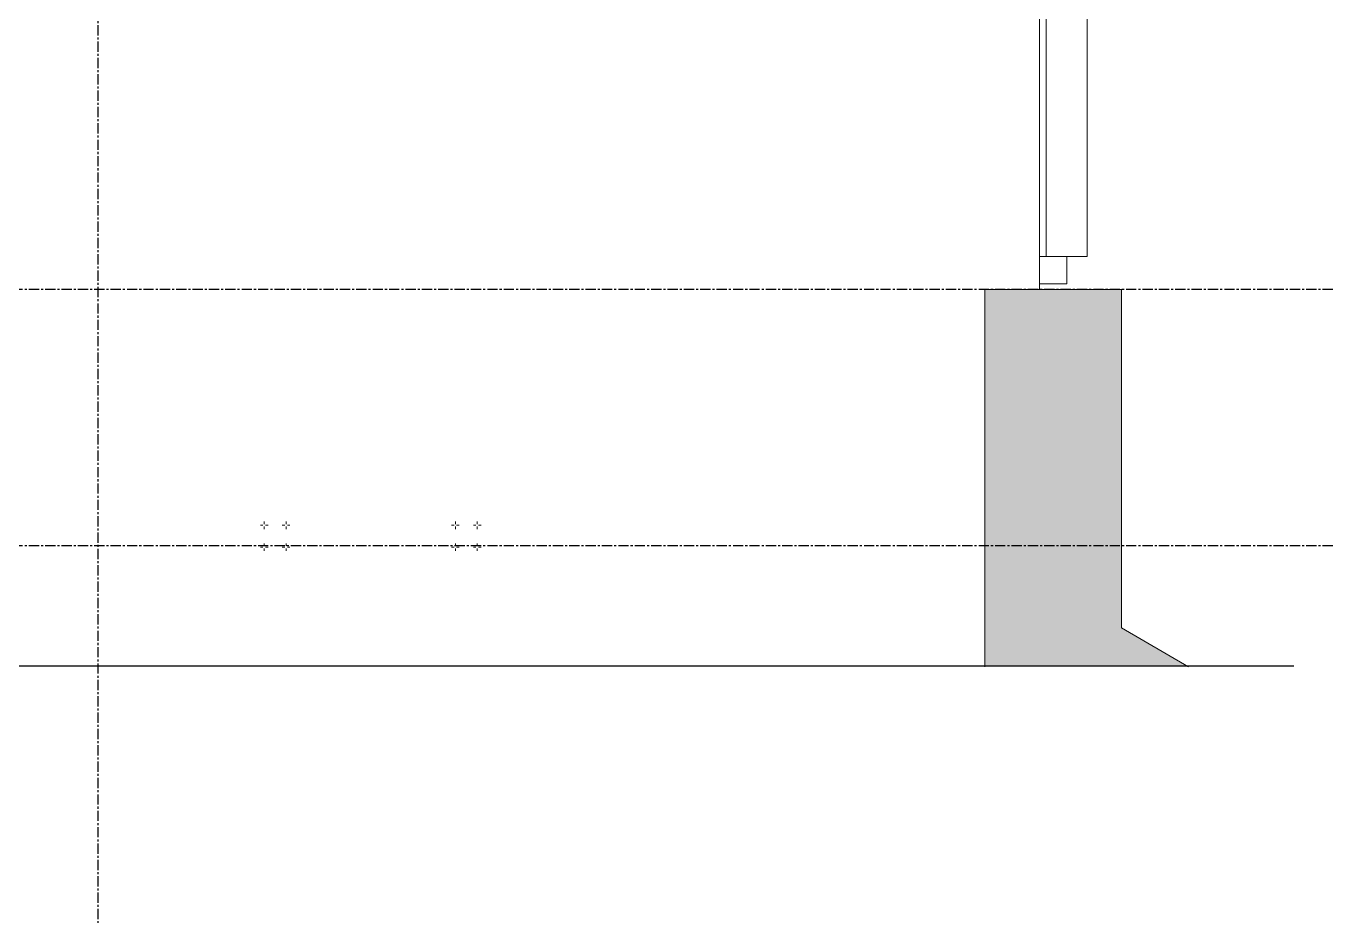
# Model space of a CAD drawing. Header units: millimetres. Extents: x -153298 to 620751, y -313239 to 250031.
# Drawn here: x 54770 to 59558, y -125527 to -122240 of the extents above; entities that cross this region are included whole.
import ezdxf

# ---------------------------------------------------------------- set-up
doc = ezdxf.new("R2010")
doc.units = ezdxf.units.MM
doc.linetypes.add('CENTER', pattern=[2, 1.25, -0.25, 0.25, -0.25])
doc.linetypes.add('XKITLINE00', pattern=[0])
doc.layers.add('Bolt', color=7, linetype='Continuous', lineweight=0)
doc.layers.add('Part', color=7, linetype='Continuous', lineweight=0)

# ---------------------------------------------------------------- blocks, each defined once
blk = doc.blocks.new('*A5352')
at = {"layer": 'Part'}
blk.add_hatch(color=7, dxfattribs=at).paths.add_polyline_path([(521.458, -59.508), (523.423, -60.643), (517.458, -60.643), (517.458, -49.577), (521.458, -49.577)], flags=17)
blk = doc.blocks.new('*A12381203')
at = {"layer": 'Part', "color": 7, "linetype": 'XKITLINE00', "lineweight": 0}
for p, q in [((519.2579, -48.617455), (519.2579, -24.697455)), ((519.2579, -24.697455), (520.4579, -24.697455)), ((520.4579, -24.697455), (520.4579, -48.617455)), ((520.4579, -48.617455), (519.2579, -48.617455))]:
    blk.add_line(p, q, dxfattribs=at)
blk = doc.blocks.new('*A12941259')
at = {"layer": 'Part', "color": 7, "linetype": 'XKITLINE00', "lineweight": 0}
for p, q in [((519.058329, -49.577455), (519.058329, -41.177455)), ((517.457907, -60.642663), (517.457907, -49.577455)), ((517.457907, -49.577455), (521.457907, -49.577455)), ((521.457907, -49.577455), (521.457907, -59.508291)), ((521.457907, -59.508291), (523.422698, -60.642663))]:
    blk.add_line(p, q, dxfattribs=at)
blk = doc.blocks.new('*A18741823')
at = {"layer": 'Bolt', "color": 7, "linetype": 'XKITLINE00', "lineweight": 0}
for p, q in [((496.225924, -56.497455), (496.300516, -56.497455)), ((496.337924, -56.385455), (496.337924, -56.460047)), ((496.337924, -56.609455), (496.337924, -56.534863)), ((496.449924, -56.497455), (496.375332, -56.497455)), ((496.865924, -56.497455), (496.940516, -56.497455)), ((496.977924, -56.385455), (496.977924, -56.460047)), ((496.977924, -56.609455), (496.977924, -56.534863)), ((497.089924, -56.497455), (497.015332, -56.497455)), ((496.337924, -57.025455), (496.337924, -57.100047)), ((496.977924, -57.025455), (496.977924, -57.100047)), ((496.225924, -57.137455), (496.300516, -57.137455)), ((496.337924, -57.249455), (496.337924, -57.174863)), ((496.449924, -57.137455), (496.375332, -57.137455)), ((496.865924, -57.137455), (496.940516, -57.137455)), ((496.977924, -57.249455), (496.977924, -57.174863)), ((497.089924, -57.137455), (497.015332, -57.137455))]:
    blk.add_line(p, q, dxfattribs=at)
blk = doc.blocks.new('*A18751824')
at = {"layer": 'Bolt', "color": 7, "linetype": 'XKITLINE00', "lineweight": 0}
for p, q in [((501.82669, -56.497455), (501.901282, -56.497455)), ((501.93869, -56.385455), (501.93869, -56.460047)), ((501.93869, -56.609455), (501.93869, -56.534863)), ((502.05069, -56.497455), (501.976098, -56.497455)), ((502.46669, -56.497455), (502.541282, -56.497455)), ((502.57869, -56.385455), (502.57869, -56.460047)), ((502.57869, -56.609455), (502.57869, -56.534863)), ((502.69069, -56.497455), (502.616098, -56.497455)), ((501.93869, -57.025455), (501.93869, -57.100047)), ((502.57869, -57.025455), (502.57869, -57.100047)), ((501.82669, -57.137455), (501.901282, -57.137455)), ((501.93869, -57.249455), (501.93869, -57.174863)), ((502.05069, -57.137455), (501.976098, -57.137455)), ((502.46669, -57.137455), (502.541282, -57.137455)), ((502.57869, -57.249455), (502.57869, -57.174863)), ((502.69069, -57.137455), (502.616098, -57.137455))]:
    blk.add_line(p, q, dxfattribs=at)
blk = doc.blocks.new('*A18771826')
at = {"layer": 'Part', "color": 7, "linetype": 'XKITLINE00', "lineweight": 0}
for p, q in [((519.2579, -48.617455), (519.06039, -48.617455)), ((519.06039, -48.617455), (519.06039, -49.417455)), ((519.86039, -48.617455), (519.86039, -49.417455)), ((519.86039, -49.417455), (519.06039, -49.417455))]:
    blk.add_line(p, q, dxfattribs=at)

msp = doc.modelspace()

# ---------------------------------------------------------------- linework, layer by layer
at = {"color": 7, "linetype": 'CENTER', "ltscale": 30}
for p, q in [((55032.7713, -109456.2471), (55032.7713, -125527.3802)), ((59557.5016, -123204.9884), (24877.4489, -123204.9884)), ((59557.5016, -124144.9884), (24877.4489, -124144.9884))]:
    msp.add_line(p, q, dxfattribs=at)
at = {"color": 7}
msp.add_line((37493.0736, -124585.1951), (59414.1885, -124585.1951), dxfattribs=at)

# ---------------------------------------------------------------- block references
at = {"color": 7, "lineweight": 0, "xscale": 125, "yscale": 125, "zscale": 125}
for name in ['*A12381203', '*A12941259', '*A18771826', '*A5352', '*A18741823', '*A18751824']:
    msp.add_blockref(name, (-6399.4671, -117007.8065), dxfattribs=at)

doc.saveas('drawing.dxf')
